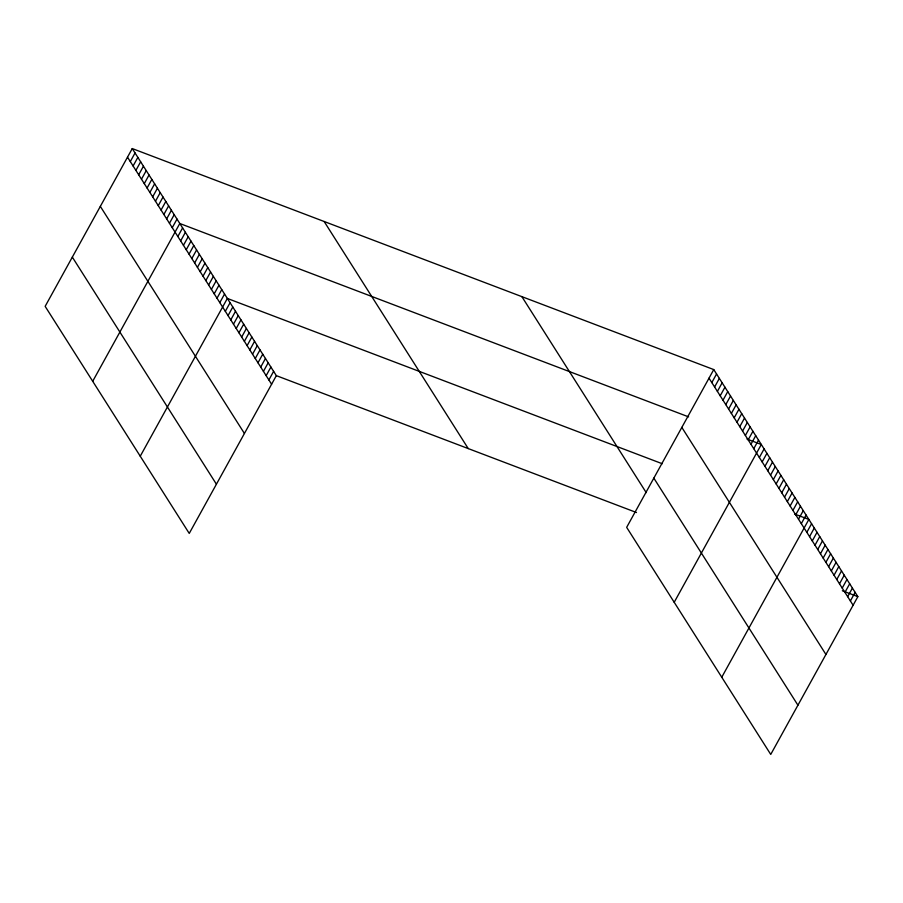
<?xml version="1.0" encoding="UTF-8"?>
<svg xmlns="http://www.w3.org/2000/svg" width="903" height="903" viewBox="0 0 903 903"><rect width="100%" height="100%" fill="white"/><g stroke="black" fill="none" stroke-linecap="round" stroke-linejoin="round"><path stroke-width="1.35" d="M132.256 148.566L45.15 306.354L189.246 533.425L276.341 375.648L132.256 148.566L713.754 369.575L857.85 596.646L770.744 754.434L626.659 527.352L713.754 369.575M130.303 161.569L135.044 152.979M133.102 165.983L137.843 157.382M135.901 170.385L140.642 161.795M138.69 174.798L143.442 166.197M141.489 179.2L146.241 170.611M144.288 183.614L149.029 175.013M147.087 188.016L151.828 179.426M149.887 192.429L154.627 183.828M152.686 196.831L157.427 188.242M155.474 201.245L160.226 192.644M158.273 205.647L163.014 197.057M161.073 210.06L165.813 201.459M163.872 214.462L168.613 205.873M166.671 218.876L171.412 210.275M169.459 223.278L174.211 214.688M172.259 227.691L176.999 219.09M92.704 381.292L179.799 223.504L688.605 416.87M177.857 236.507L182.598 227.906M180.656 240.909L185.397 232.319M183.444 245.323L188.196 236.733M186.244 249.725L190.984 241.135M189.043 254.138L193.784 245.548M191.842 258.551L196.583 249.95M194.642 262.954L199.382 254.364M197.43 267.367L202.182 258.766M200.229 271.769L204.97 263.179M203.028 276.183L207.769 267.581M205.828 280.585L210.568 271.995M208.627 284.998L213.368 276.397M211.415 289.4L216.167 280.81M214.214 293.814L218.966 285.213M217.013 298.216L221.754 289.626M219.813 302.629L224.554 294.028M140.247 456.218L227.353 298.441L662.249 463.724M225.332 311.321L230.073 302.731M228.053 315.61L232.793 307.02M230.773 319.899L235.514 311.309M233.493 324.188L238.234 315.599M236.214 328.478L240.966 319.888M238.934 332.767L243.686 324.177M241.654 337.056L246.406 328.466M244.386 341.345L249.126 332.755M247.106 345.635L251.847 337.045M249.826 349.924L254.567 341.334M252.547 354.213L257.287 345.623M255.267 358.502L260.008 349.912M257.987 362.792L262.739 354.202M260.707 367.081L265.459 358.491M263.439 371.37L268.18 362.78M266.159 375.659L270.9 367.069M268.88 379.949L273.62 371.359M711.812 382.579L716.553 373.977M714.612 386.981L719.352 378.391M717.4 391.394L722.152 382.793M720.199 395.796L724.951 387.206M722.998 400.21L727.739 391.609M725.798 404.612L730.538 396.022M728.597 409.025L733.338 400.424M731.385 413.427L736.137 404.837M734.184 417.841L738.936 409.24M736.983 422.243L741.724 413.653M739.783 426.656L744.524 418.055M742.582 431.058L747.323 422.469M745.37 435.472L750.122 426.871M748.169 439.874L752.921 431.284M750.969 444.287L755.709 435.686M753.768 448.689L758.509 440.1M674.202 602.29L761.308 444.502L747.007 439.072M759.355 457.505L764.107 448.915M762.155 461.918L766.907 453.317M764.954 466.32L769.695 457.731M767.753 470.734L772.494 462.133M770.552 475.136L775.293 466.546M773.352 479.549L778.093 470.96M776.14 483.963L780.892 475.362M778.939 488.365L783.68 479.775M781.738 492.778L786.479 484.177M784.538 497.181L789.278 488.591M787.337 501.594L792.078 492.993M790.125 505.996L794.877 497.406M792.924 510.409L797.665 501.808M795.724 514.812L800.464 506.222M798.523 519.225L803.264 510.624M801.322 523.627L806.063 515.037M721.757 677.227L808.862 519.439L794.561 514.01M806.83 532.33L811.583 523.729M809.562 536.619L814.303 528.018M812.282 540.908L817.023 532.307M815.003 545.198L819.743 536.596M817.723 549.487L822.464 540.886M820.443 553.776L825.184 545.175M823.164 558.065L827.916 549.464M825.884 562.355L830.636 553.753M828.615 566.644L833.356 558.043M831.336 570.933L836.076 562.332M834.056 575.222L838.797 566.621M836.776 579.512L841.517 570.91M839.497 583.801L844.237 575.2M842.217 588.09L846.958 579.489M844.937 592.379L849.689 583.778M847.657 596.669L852.409 588.067M850.389 600.958L855.13 592.357M276.341 375.648L636.48 512.52M842.352 590.765L857.85 596.646M709.013 378.165L853.109 605.247M681.833 427.401L825.929 654.472M653.84 478.127L797.925 705.198M521.866 296.635L646.221 492.62M324.143 221.495L468.239 448.577M127.504 157.167L271.6 384.238M100.335 206.392L244.42 433.474M72.33 257.118L216.415 484.2"/></g></svg>
